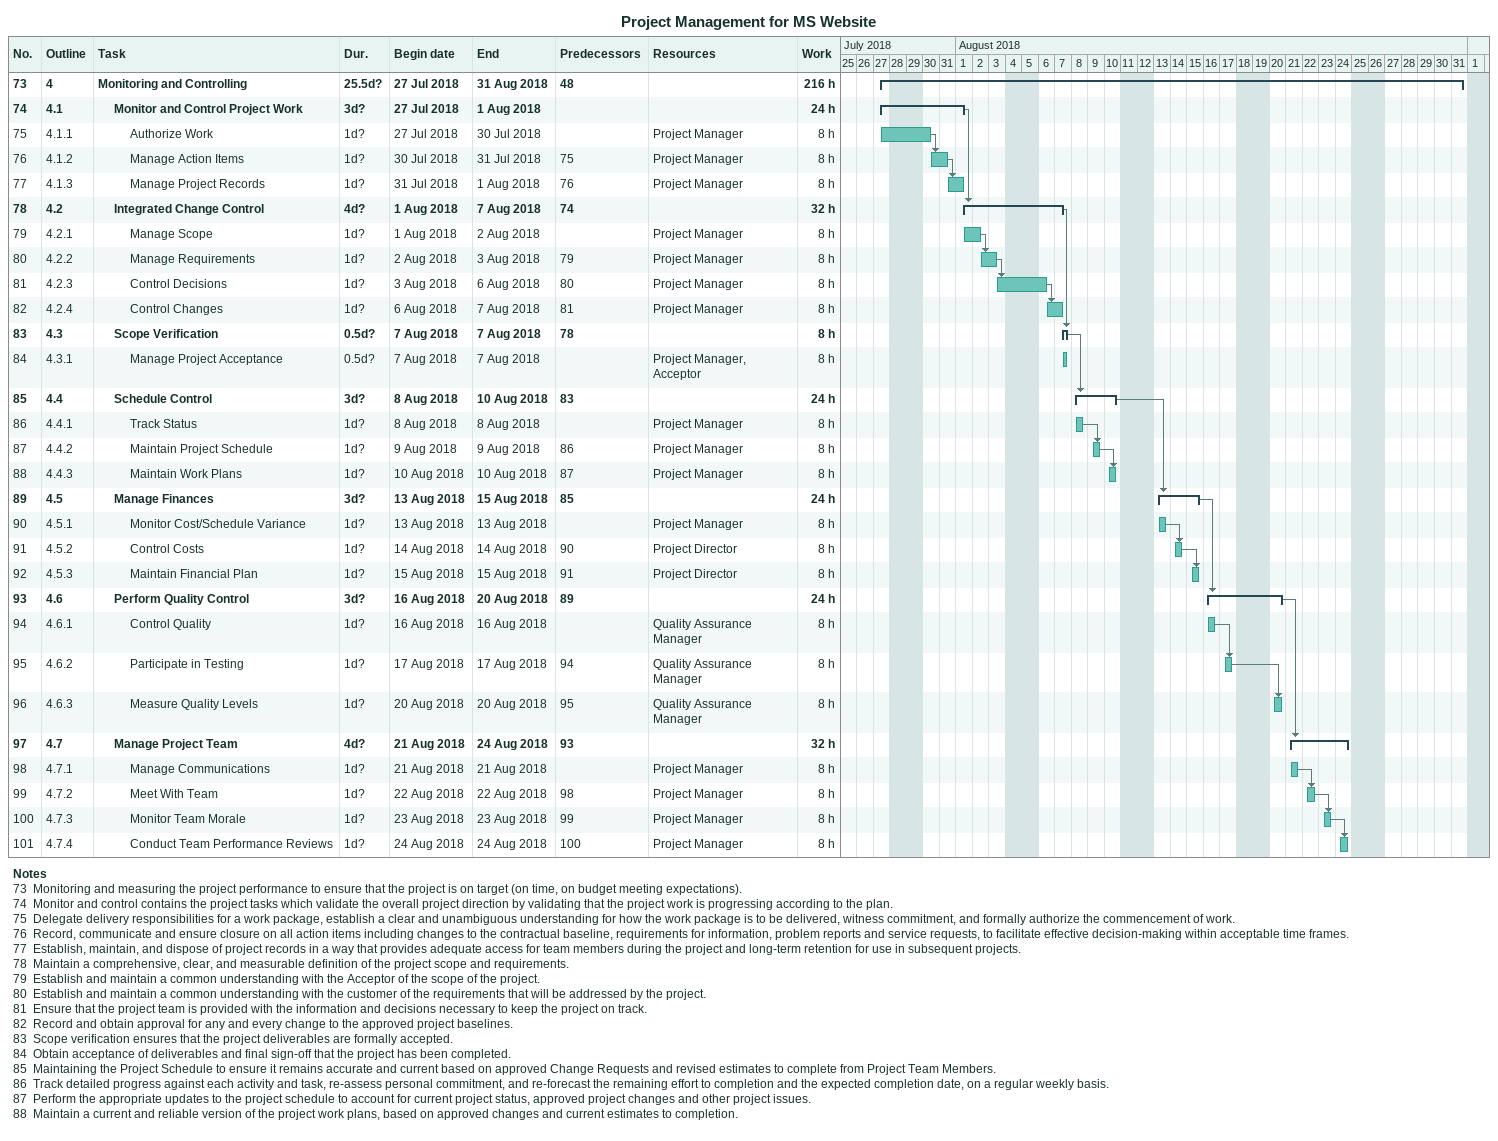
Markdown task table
Project Management for MS Website

| ID | WBS | Task | Duration | Start | Finish | Predecessors | Resources | Work (h) |
|---|---|---|---|---|---|---|---|---|
| 73 | 4 | **Monitoring and Controlling** | 25.5d? | 2018-07-27 | 2018-08-31 | 48 |  | 216 |
| 74 | 4.1 | **Monitor and Control Project Work** | 3d? | 2018-07-27 | 2018-08-01 |  |  | 24 |
| 75 | 4.1.1 | Authorize Work | 1d? | 2018-07-27 | 2018-07-30 |  | Project Manager | 8 |
| 76 | 4.1.2 | Manage Action Items | 1d? | 2018-07-30 | 2018-07-31 | 75 | Project Manager | 8 |
| 77 | 4.1.3 | Manage Project Records | 1d? | 2018-07-31 | 2018-08-01 | 76 | Project Manager | 8 |
| 78 | 4.2 | **Integrated Change Control** | 4d? | 2018-08-01 | 2018-08-07 | 74 |  | 32 |
| 79 | 4.2.1 | Manage Scope | 1d? | 2018-08-01 | 2018-08-02 |  | Project Manager | 8 |
| 80 | 4.2.2 | Manage Requirements | 1d? | 2018-08-02 | 2018-08-03 | 79 | Project Manager | 8 |
| 81 | 4.2.3 | Control Decisions | 1d? | 2018-08-03 | 2018-08-06 | 80 | Project Manager | 8 |
| 82 | 4.2.4 | Control Changes | 1d? | 2018-08-06 | 2018-08-07 | 81 | Project Manager | 8 |
| 83 | 4.3 | **Scope Verification** | 0.5d? | 2018-08-07 | 2018-08-07 | 78 |  | 8 |
| 84 | 4.3.1 | Manage Project Acceptance | 0.5d? | 2018-08-07 | 2018-08-07 |  | Project Manager, Acceptor | 8 |
| 85 | 4.4 | **Schedule Control** | 3d? | 2018-08-08 | 2018-08-10 | 83 |  | 24 |
| 86 | 4.4.1 | Track Status | 1d? | 2018-08-08 | 2018-08-08 |  | Project Manager | 8 |
| 87 | 4.4.2 | Maintain Project Schedule | 1d? | 2018-08-09 | 2018-08-09 | 86 | Project Manager | 8 |
| 88 | 4.4.3 | Maintain Work Plans | 1d? | 2018-08-10 | 2018-08-10 | 87 | Project Manager | 8 |
| 89 | 4.5 | **Manage Finances** | 3d? | 2018-08-13 | 2018-08-15 | 85 |  | 24 |
| 90 | 4.5.1 | Monitor Cost/Schedule Variance | 1d? | 2018-08-13 | 2018-08-13 |  | Project Manager | 8 |
| 91 | 4.5.2 | Control Costs | 1d? | 2018-08-14 | 2018-08-14 | 90 | Project Director | 8 |
| 92 | 4.5.3 | Maintain Financial Plan | 1d? | 2018-08-15 | 2018-08-15 | 91 | Project Director | 8 |
| 93 | 4.6 | **Perform Quality Control** | 3d? | 2018-08-16 | 2018-08-20 | 89 |  | 24 |
| 94 | 4.6.1 | Control Quality | 1d? | 2018-08-16 | 2018-08-16 |  | Quality Assurance Manager | 8 |
| 95 | 4.6.2 | Participate in Testing | 1d? | 2018-08-17 | 2018-08-17 | 94 | Quality Assurance Manager | 8 |
| 96 | 4.6.3 | Measure Quality Levels | 1d? | 2018-08-20 | 2018-08-20 | 95 | Quality Assurance Manager | 8 |
| 97 | 4.7 | **Manage Project Team** | 4d? | 2018-08-21 | 2018-08-24 | 93 |  | 32 |
| 98 | 4.7.1 | Manage Communications | 1d? | 2018-08-21 | 2018-08-21 |  | Project Manager | 8 |
| 99 | 4.7.2 | Meet With Team | 1d? | 2018-08-22 | 2018-08-22 | 98 | Project Manager | 8 |
| 100 | 4.7.3 | Monitor Team Morale | 1d? | 2018-08-23 | 2018-08-23 | 99 | Project Manager | 8 |
| 101 | 4.7.4 | Conduct Team Performance Reviews | 1d? | 2018-08-24 | 2018-08-24 | 100 | Project Manager | 8 |

Notes
- 73: Monitoring and measuring the project performance to ensure that the project is on target (on time, on budget meeting expectations).
- 74: Monitor and control contains the project tasks which validate the overall project direction by validating that the project work is progressing according to the plan.
- 75: Delegate delivery responsibilities for a work package, establish a clear and unambiguous understanding for how the work package is to be delivered, witness commitment, and formally authorize the commencement of work.
- 76: Record, communicate and ensure closure on all action items including changes to the contractual baseline, requirements for information, problem reports and service requests, to facilitate effective decision-making within acceptable time frames.
- 77: Establish, maintain, and dispose of project records in a way that provides adequate access for team members during the project and long-term retention for use in subsequent projects.
- 78: Maintain a comprehensive, clear, and measurable definition of the project scope and requirements.
- 79: Establish and maintain a common understanding with the Acceptor of the scope of the project.
- 80: Establish and maintain a common understanding with the customer of the requirements that will be addressed by the project.
- 81: Ensure that the project team is provided with the information and decisions necessary to keep the project on track.
- 82: Record and obtain approval for any and every change to the approved project baselines.
- 83: Scope verification ensures that the project deliverables are formally accepted.
- 84: Obtain acceptance of deliverables and final sign-off that the project has been completed.
- 85: Maintaining the Project Schedule to ensure it remains accurate and current based on approved Change Requests and revised estimates to complete from Project Team Members.
- 86: Track detailed progress against each activity and task, re-assess personal commitment, and re-forecast the remaining effort to completion and the expected completion date, on a regular weekly basis.
- 87: Perform the appropriate updates to the project schedule to account for current project status, approved project changes and other project issues.
- 88: Maintain a current and reliable version of the project work plans, based on approved changes and current estimates to completion.
